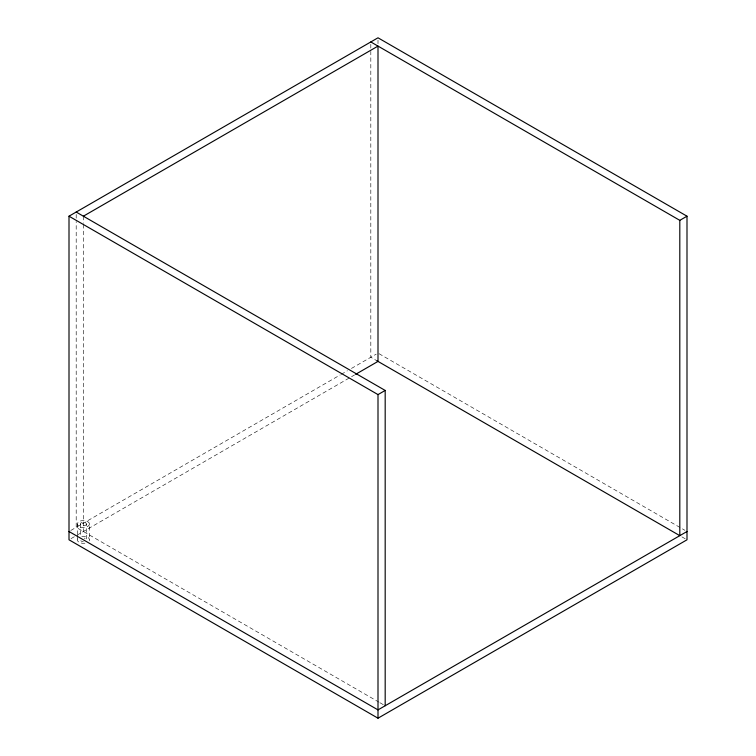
<?xml version="1.0" encoding="UTF-8"?>
<svg xmlns="http://www.w3.org/2000/svg" width="756" height="756" viewBox="0 0 756 756"><rect width="100%" height="100%" fill="white"/><g stroke="black" fill="none" stroke-linecap="round" stroke-linejoin="round"><path stroke-width="0.57" stroke-dasharray="3.78 2.83" d="M70.799 530.466L340.266 374.891M341.249 374.324L347.41 370.771M351.445 368.446L376.204 354.148M71.045 538.622L354.555 374.948M379.021 353.695L684.955 530.325M378 361.406L370.818 357.257L370.818 51.399M681.893 536.864L686.996 539.803M379.068 702.22L76.195 527.357L76.195 221.499M380.088 702.806L385.182 705.754M378 40.163L378 43.706M370.818 44.311L370.818 50.217M89.473 524.04A6.095 3.525 0 0 1 80.325 527.083A6.095 3.525 0 0 1 80.325 520.988A6.095 3.525 0 0 1 89.473 524.04L89.473 539.803M86.43 524.04A3.052 1.758 0 0 1 81.856 525.562A3.052 1.758 0 0 1 81.856 522.509A3.052 1.758 0 0 1 86.43 524.04L86.43 539.803A3.052 1.758 0 0 0 84.162 538.102M83.377 216.197L83.377 223.285M83.377 224.466L83.377 531.506M80.325 524.04L80.325 535.295M77.282 524.04L77.282 534.171M77.282 535.295L77.282 539.803M76.195 214.411L76.195 220.317M81.799 536.401A6.095 3.525 0 0 1 88.216 537.658A6.095 3.525 0 0 1 88.66 541.561M84.956 543.205A6.095 3.525 0 0 1 77.49 538.896M83.377 541.561A3.052 1.758 0 0 1 80.741 540.682"/><path stroke-width="1.13" d="M69.004 216.197L378 37.8L686.996 216.197L686.996 539.803L378 718.2L69.004 539.803L69.004 216.197L378 394.594L385.182 390.446L385.182 705.754M83.377 216.197L378 46.097L378 361.406L355.575 374.352M370.818 41.949L679.805 220.346L686.996 216.197M686.996 531.506L378 709.903L69.004 531.506M376.932 360.792L679.805 535.654L679.805 220.346M76.195 212.049L385.182 390.446M378 394.594L378 718.2"/></g></svg>
